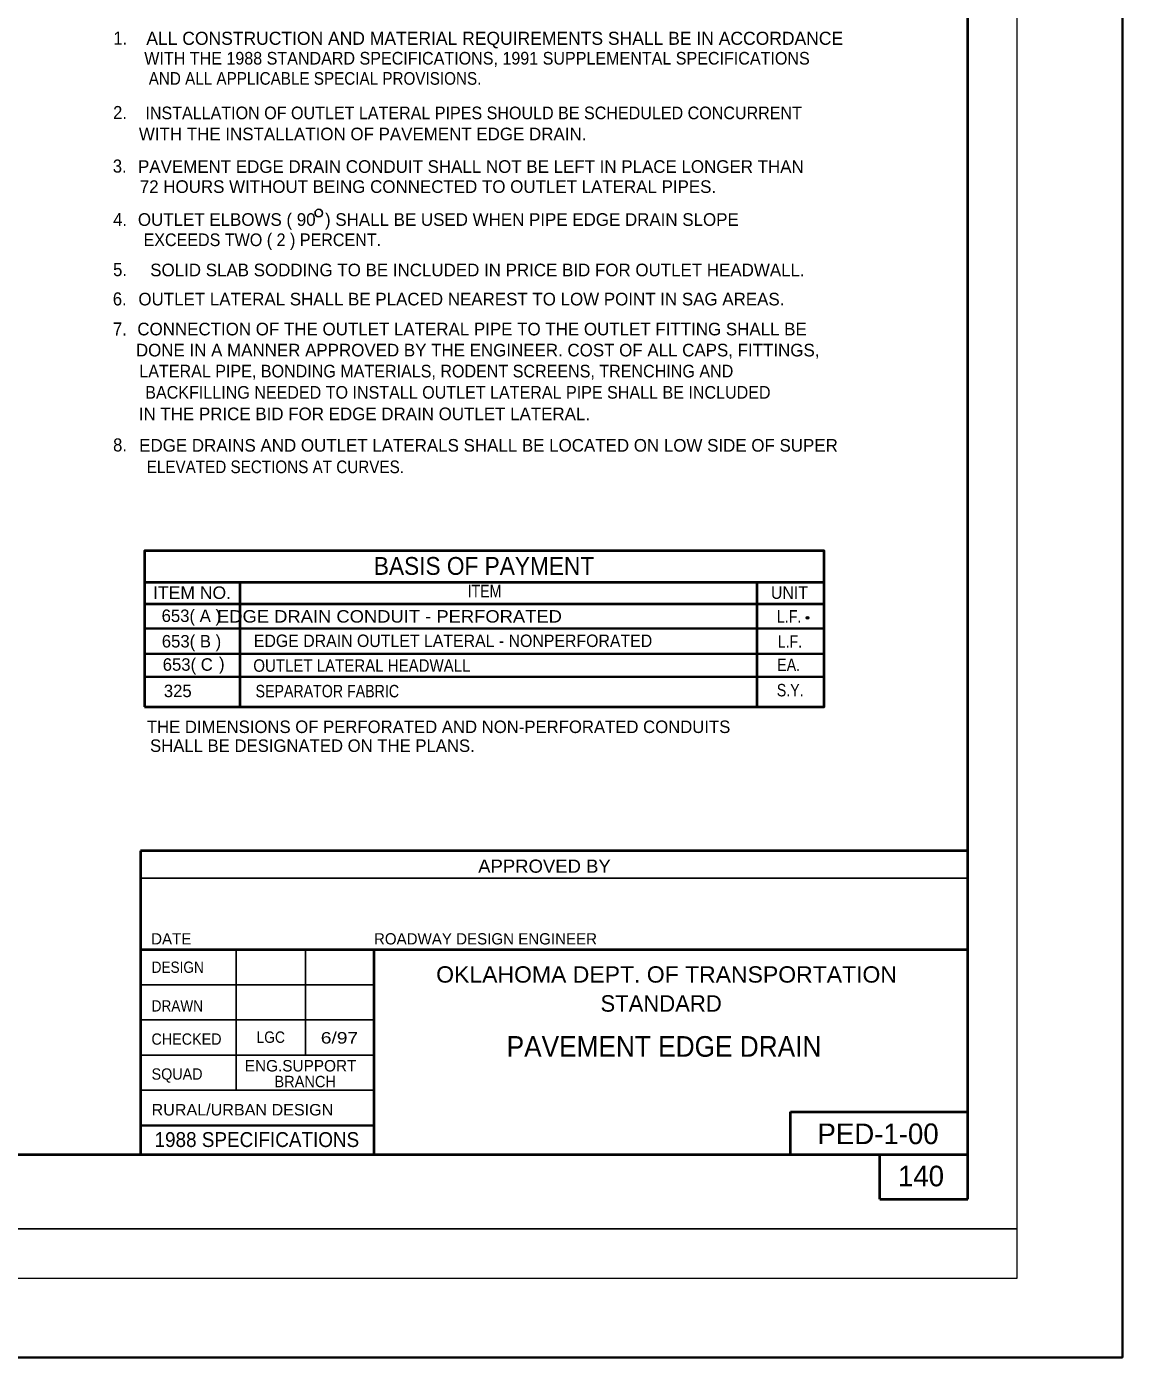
# Model space of a CAD drawing. Extents: x 1757 to 2137, y 145 to 432.
# Drawn here: x 2026.6 to 2137.1, y 145.2 to 279.6 of the extents above; entities that cross this region are included whole.
import ezdxf
from ezdxf.enums import TextEntityAlignment as Align

# ---------------------------------------------------------------- set-up
doc = ezdxf.new("R2010")
doc.units = 0
doc.header["$LTSCALE"] = 0.53
doc.header["$PDMODE"] = 32
doc.header["$PDSIZE"] = 0.265
doc.layers.add('1', color=7, linetype='Continuous', lineweight=13)
doc.layers.add('25', color=7, linetype='Continuous', lineweight=40)

msp = doc.modelspace()

# ---------------------------------------------------------------- linework, layer by layer
at = {"layer": '1'}
for p, q in [((2126.5325, 153.2128), (2126.5325, 383.1954)), ((1766.5595, 153.2128), (2126.5325, 153.2128))]:
    msp.add_line(p, q, dxfattribs=at)
at = {"layer": '1', "lineweight": 40}
for p, q in [((2121.5326, 165.7119), (2121.5326, 370.6967)), ((2038.3744, 223.4987), (2107.0116, 223.4987)), ((2048.1143, 210.9029), (2048.1143, 223.5183)), ((2100.2912, 210.9363), (2100.2912, 223.4995)), ((2038.5205, 221.3076), (2107.0829, 221.3076)), ((1796.5572, 165.7119), (2121.5326, 165.7119))]:
    msp.add_line(p, q, dxfattribs=at)
at = {"layer": '1', "lineweight": 35}
for p, q in [((2038.4474, 218.8243), (2107.0099, 218.8243)), ((2038.5205, 216.268), (2107.0829, 216.268)), ((2038.4474, 213.9307), (2107.0099, 213.9307))]:
    msp.add_line(p, q, dxfattribs=at)
at = {"layer": '1', "lineweight": 25}
msp.add_line((1781.5583, 158.2127), (2126.5325, 158.2127), dxfattribs=at)
at = {"layer": '1', "lineweight": 35}
msp.add_lwpolyline([(1756.8748, 432.4348), (2137.1342, 432.4348), (2137.1342, 145.219), (1756.8748, 145.219)], close=True, dxfattribs=at)
at = {"layer": '1', "lineweight": 40}
msp.add_lwpolyline([(2038.4474, 210.9029), (2107.0548, 210.9029), (2107.0548, 226.6393), (2038.4474, 226.6393)], close=True, dxfattribs=at)
at = {"layer": '1', "lineweight": 25}
msp.add_circle((2056.035, 260.7584), 0.3778, dxfattribs=at)
at = {"layer": '1'}
msp.add_point((2105.3638, 219.8817), dxfattribs=at)
at = {"layer": '25'}
for p, q in [((2038.0534, 196.3711), (2038.0534, 165.7119)), ((2121.5326, 196.3711), (2038.0534, 196.3711)), ((2038.0534, 186.3861), (2121.5326, 186.3861)), ((2061.5772, 186.3861), (2061.5772, 165.7119)), ((2103.6572, 170.004), (2121.5326, 170.004)), ((2103.6572, 165.7119), (2103.6572, 170.004)), ((2112.6667, 161.2053), (2112.6667, 165.7119)), ((2121.5326, 161.2053), (2121.5326, 165.7119)), ((2112.6667, 161.2053), (2121.5326, 161.2053))]:
    msp.add_line(p, q, dxfattribs=at)
at = {"layer": '25', "lineweight": 25}
for p, q in [((2038.0647, 193.5973), (2121.5326, 193.5973)), ((2047.6843, 186.4215), (2047.6843, 172.2202)), ((2054.7063, 186.3861), (2054.7063, 175.7353)), ((2038.0647, 182.8357), (2061.5847, 182.8357)), ((2038.0647, 179.2857), (2061.5847, 179.2857)), ((2038.0647, 175.7353), (2061.5613, 175.7353)), ((2038.0647, 172.1848), (2061.5613, 172.1848))]:
    msp.add_line(p, q, dxfattribs=at)
at = {"layer": '25', "lineweight": 35}
msp.add_line((2038.0647, 168.6344), (2061.5801, 168.6344), dxfattribs=at)

# ---------------------------------------------------------------- texts
at = {"layer": '1'}
for s, height, width, p in [('1.', 1.32, 0.95, (2035.3078, 277.7607)), ('2.', 1.32, 0.95, (2035.2797, 270.2469)), ('3.', 1.32, 0.95, (2035.2514, 264.8435)), ('4.', 1.32, 0.95, (2035.2797, 259.4402)), ('5.', 1.32, 0.95, (2035.2797, 254.3888)), ('6.', 1.32, 0.95, (2035.2517, 251.4338)), ('7.', 1.32, 0.95, (2035.2657, 248.3945)), ('8.', 1.32, 0.95, (2035.2798, 236.6873)), ('BASIS OF PAYMENT', 1.8, 0.95, (2061.5932, 224.229)), ('ITEM NO.', 1.26, 1.05, (2039.3152, 221.799)), ('ITEM', 1.26, 0.85, (2071.0522, 221.9648)), ('UNIT', 1.26, 0.95, (2101.6689, 221.8034)), ('     EDGE DRAIN CONDUIT - PERFORATED', 1.26, 1.1, (2043.1922, 219.4081)), ('L.F.', 1.26, 0.85, (2102.2732, 219.4042)), ('EDGE DRAIN OUTLET LATERAL - NONPERFORATED', 1.26, 0.95, (2049.4855, 216.9423)), ('L.F.', 1.26, 0.85, (2102.3501, 216.8781)), ('OUTLET LATERAL HEADWALL', 1.26, 0.9, (2049.4304, 214.4421)), ('EA.', 1.26, 0.85, (2102.3048, 214.5108)), ('SEPARATOR FABRIC', 1.26, 0.85, (2049.6574, 211.8587)), ('S.Y.', 1.26, 0.85, (2102.2552, 211.9589))]:
    msp.add_text(s, height=height, dxfattribs=dict(at, width=width)).set_placement(p)
for s, height, p in [('ALL CONSTRUCTION AND MATERIAL REQUIREMENTS SHALL BE IN ACCORDANCE', 1.32, (2038.6307, 277.7423)), ('653( A )', 1.26, (2040.1759, 219.4701)), ('653( B )', 1.26, (2040.1961, 216.8955)), ('653( C  ', 1.26, (2040.2871, 214.5465)), (')', 1.26, (2045.9729, 214.6258)), ('325', 1.26, (2040.3993, 211.8816)), ('THE DIMENSIONS OF PERFORATED AND NON-PERFORATED CONDUITS ', 1.26, (2038.6858, 208.2583)), ('SHALL BE DESIGNATED ON THE PLANS.', 1.26, (2039.0073, 206.3521))]:
    msp.add_text(s, height=height, dxfattribs=at).set_placement(p)
for s, height, width, p in [('WITH THE 1988 STANDARD SPECIFICATIONS, 1991 SUPPLEMENTAL SPECIFICATIONS', 1.277, 0.95, (2072.004, 275.7507)), ('AND ALL APPLICABLE SPECIAL PROVISIONS.', 1.277, 0.9, (2055.6599, 273.7123)), ('INSTALLATION OF OUTLET LATERAL PIPES SHOULD BE SCHEDULED CONCURRENT', 1.277, 0.95, (2071.6676, 270.2312)), ('EXCEEDS TWO ( 2 ) PERCENT.', 1.277, 0.95, (2050.3377, 257.4214)), ('LATERAL PIPE, BONDING MATERIALS, RODENT SCREENS, TRENCHING AND', 1.277, 0.95, (2067.8986, 244.1633)), ('BACKFILLING NEEDED TO INSTALL OUTLET LATERAL PIPE SHALL BE INCLUDED', 1.277, 0.95, (2070.078, 242.0162)), ('ELEVATED SECTIONS AT CURVES.', 1.277, 0.9, (2051.6538, 234.4962)), ('PAVEMENT EDGE DRAIN', 2.083, 0.95, (2090.8773, 175.5737))]:
    msp.add_text(s, height=height, dxfattribs=dict(at, width=width)).set_placement(p, align=Align.CENTER)
for s, p in [('WITH THE INSTALLATION OF PAVEMENT EDGE DRAIN.', (2060.4615, 268.1043)), ('PAVEMENT EDGE DRAIN CONDUIT SHALL NOT BE LEFT IN PLACE LONGER THAN', (2071.3865, 264.816)), ('72 HOURS WITHOUT BEING CONNECTED TO OUTLET LATERAL PIPES.', (2067.0539, 262.7887)), ('OUTLET ELBOWS ( 90  ) SHALL BE USED WHEN PIPE EDGE DRAIN SLOPE', (2068.1006, 259.4645)), ('SOLID SLAB SODDING TO BE INCLUDED IN PRICE BID FOR OUTLET HEADWALL.', (2072.0491, 254.3724)), ('OUTLET LATERAL SHALL BE PLACED NEAREST TO LOW POINT IN SAG AREAS.', (2070.429, 251.4315)), ('CONNECTION OF THE OUTLET LATERAL PIPE TO THE OUTLET FITTING SHALL BE', (2071.5037, 248.4077)), ('DONE IN A MANNER APPROVED BY THE ENGINEER. COST OF ALL CAPS, FITTINGS,', (2072.072, 246.2817)), ('IN THE PRICE BID FOR EDGE DRAIN OUTLET LATERAL.', (2060.6415, 239.8453)), ('EDGE DRAINS AND OUTLET LATERALS SHALL BE LOCATED ON LOW SIDE OF SUPER', (2073.1653, 236.6671))]:
    msp.add_text(s, height=1.277, dxfattribs=at).set_placement(p, align=Align.CENTER)
at = {"layer": '25'}
for s, height, width, p in [('APPROVED BY', 1.329, 1.05, (2072.1251, 194.1523)), ('DESIGN', 1.139, 0.9, (2039.1738, 184.0448)), ('OKLAHOMA DEPT. OF TRANSPORTATION', 1.651, 1.05, (2067.8854, 183.0573)), ('DRAWN', 1.139, 0.9, (2039.1738, 180.1398)), ('CHECKED', 1.139, 0.95, (2039.1517, 176.789)), ('LGC', 1.158, 0.9, (2049.7558, 176.9711)), ('6/97', 1.158, 1.25, (2056.2407, 176.9042)), ('SQUAD', 1.139, 0.95, (2039.163, 173.2611)), ('BRANCH', 1.158, 0.95, (2051.5609, 172.4886)), ('RURAL/URBAN DESIGN', 1.158, 1.05, (2039.163, 169.644)), ('1988 SPECIFICATIONS', 1.5, 0.95, (2039.4625, 166.4594))]:
    msp.add_text(s, height=height, dxfattribs=dict(at, width=width)).set_placement(p)
for s, height, p in [('DATE', 1.139, (2039.1176, 186.9095)), ('ROADWAY DESIGN ENGINEER', 1.139, (2061.6058, 186.9096)), ('STANDARD', 1.664, (2084.4666, 180.1227)), ('ENG.SUPPORT', 1.158, (2048.5672, 174.0844))]:
    msp.add_text(s, height=height, dxfattribs=at).set_placement(p)
for s, p in [('PED-1-00', (2112.4801, 166.7497)), ('140', (2116.8124, 162.4896))]:
    msp.add_text(s, height=2.083, dxfattribs=at).set_placement(p, align=Align.CENTER)

doc.saveas('drawing.dxf')
